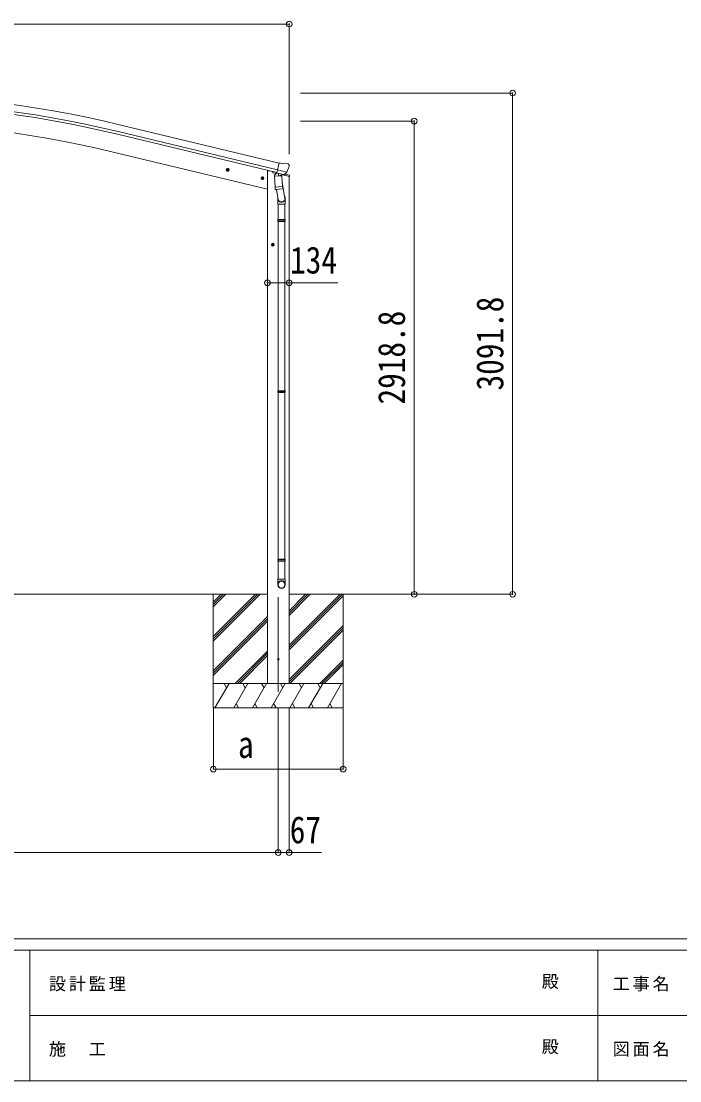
# Model space of a CAD drawing. Units: millimetres at full size. Extents: x -9783 to 9892, y -6828 to 6752.
# Drawn here: x -4022 to 36, y -6828 to -292 of the extents above; entities that cross this region are included whole.
import ezdxf
from ezdxf.enums import TextEntityAlignment as Align

# ---------------------------------------------------------------- set-up
doc = ezdxf.new("R2010")
doc.units = ezdxf.units.MM
doc.header["$LTSCALE"] = 35
doc.header["$PDMODE"] = 32
doc.header["$PDSIZE"] = 35
for name, color, linetype, lineweight in [('0-0_0', 7, 'Continuous', 9), ('0-1_本体', 4, 'Continuous', 9), ('0-2_部品', 7, 'Continuous', 9), ('0-8_PARTS2', 2, 'Continuous', 9), ('0-A_寸法', 6, 'Continuous', 9), ('F-0_240', 7, 'Continuous', 9)]:
    doc.layers.add(name, color=color, linetype=linetype, lineweight=lineweight)
doc.styles.add('ＭＳ ゴシック', font='')
doc.styles.get('ＭＳ ゴシック').set_extended_font_data('MS Gothic')

msp = doc.modelspace()

# ---------------------------------------------------------------- linework, layer by layer
at = {"layer": '0-0_0'}
for p, q in [((-7628.01, -3827.29), (-2505.19, -3827.29)), ((-2838.19, -3875.88), (-2789.59, -3827.28)), ((-2838.19, -3827.29), (-2838.19, -4527.29)), ((-2838.19, -4088.01), (-2577.46, -3827.29)), ((-2838.19, -4102.16), (-2563.32, -3827.29)), ((-2838.19, -4116.3), (-2549.18, -3827.29)), ((-2838.19, -3904.17), (-2761.31, -3827.29)), ((-2838.19, -3890.03), (-2775.45, -3827.29)), ((-2371.19, -3827.29), (-1950.03, -3827.29)), ((-2371.19, -4141.51), (-2056.96, -3827.29)), ((-2371.19, -4155.66), (-2042.82, -3827.29)), ((-2371.19, -3957.67), (-2240.81, -3827.29)), ((-2371.19, -3943.53), (-2254.95, -3827.29)), ((-2371.19, -3929.38), (-2269.09, -3827.29)), ((-2371.19, -4169.8), (-2038.19, -3836.8)), ((-2038.19, -3827.29), (-2038.19, -4527.29)), ((-2838.19, -4300.15), (-2505.19, -3967.15)), ((-2838.19, -4314.29), (-2505.19, -3981.29)), ((-2838.19, -4328.43), (-2505.19, -3995.43)), ((-2371.19, -4353.65), (-2038.19, -4020.65)), ((-2371.19, -4367.79), (-2038.19, -4034.79)), ((-2366.55, -4377.29), (-2038.19, -4048.93)), ((-2703.2, -4377.29), (-2505.19, -4179.28)), ((-2689.06, -4377.29), (-2505.19, -4193.42)), ((-2674.91, -4377.29), (-2505.19, -4207.56)), ((-2182.7, -4377.29), (-2038.19, -4232.78)), ((-2168.56, -4377.29), (-2038.19, -4246.92)), ((-2154.41, -4377.29), (-2038.19, -4261.06)), ((-2038.19, -4377.29), (-2838.19, -4377.29)), ((-2827.9, -4527.29), (-2741.3, -4377.29)), ((-2756.3, -4403.27), (-2771.3, -4377.29)), ((-2712.43, -4527.29), (-2625.83, -4377.29)), ((-2640.83, -4403.27), (-2655.83, -4377.29)), ((-2596.96, -4527.29), (-2510.36, -4377.29)), ((-2525.36, -4403.27), (-2540.36, -4377.29)), ((-2505.19, -4377.29), (-2371.19, -4377.29)), ((-2481.49, -4527.29), (-2394.89, -4377.29)), ((-2409.89, -4403.27), (-2424.89, -4377.29)), ((-2366.02, -4527.29), (-2279.42, -4377.29)), ((-2294.42, -4403.27), (-2309.42, -4377.29)), ((-2250.55, -4527.29), (-2163.95, -4377.29)), ((-2193.95, -4377.29), (-2178.95, -4403.27)), ((-2135.08, -4527.29), (-2048.48, -4377.29)), ((-2697.43, -4501.31), (-2682.43, -4527.29)), ((-2581.96, -4501.31), (-2566.96, -4527.29)), ((-2466.49, -4501.31), (-2451.49, -4527.29)), ((-2351.02, -4501.31), (-2336.02, -4527.29)), ((-2235.55, -4501.31), (-2220.55, -4527.29)), ((-2120.08, -4501.31), (-2105.08, -4527.29)), ((-2838.19, -4527.29), (-2038.19, -4527.29))]:
    msp.add_line(p, q, dxfattribs=at)
at = {"layer": '0-1_本体'}
for p, q in [((-3425.32, -972.89), (-2442.07, -1208.95)), ((-3415.24, -930.91), (-2432, -1166.97)), ((-3429.25, -989.25), (-2446, -1225.31)), ((-2504.79, -1327.41), (-3455.63, -1099.13)), ((-2504.79, -1214.29), (-2491.92, -1214.29)), ((-2504.79, -1214.29), (-2504.79, -4377.29)), ((-2370.79, -1250.57), (-2370.79, -4377.29))]:
    msp.add_line(p, q, dxfattribs=at)
for radius in [7073, 7029.83, 7013, 6900]:
    msp.add_arc((-5066.4, -7808.48), radius, 76.5, 103.5, dxfattribs=at)
at = {"layer": '0-2_部品'}
for p, q in [((-2405.4, -1171.63), (-2431.34, -1165.4)), ((-2405.4, -1171.63), (-2392.14, -1168.93)), ((-2377.66, -1172.12), (-2390.85, -1168.95)), ((-2374.57, -1174.36), (-2370.71, -1180.66)), ((-2759.27, -1207.19), (-2739.82, -1211.86)), ((-2751.68, -1202.33), (-2756.84, -1207.77)), ((-2751.88, -1219.25), (-2747.21, -1199.8)), ((-2744.38, -1204.08), (-2751.68, -1202.33)), ((-2747.41, -1216.72), (-2742.25, -1211.28)), ((-2742.25, -1211.28), (-2744.38, -1204.08)), ((-2472.88, -1218.86), (-2472.88, -1222.12)), ((-2450.82, -1231.35), (-2469.04, -1226.98)), ((-2447.06, -1227.03), (-2460.37, -1242.35)), ((-2446.12, -1226.97), (-2447.06, -1227.03)), ((-2443.03, -1229.44), (-2444.56, -1229.07)), ((-2406.33, -1238.25), (-2443.03, -1229.44)), ((-2384.4, -1223.25), (-2441.91, -1209.44)), ((-2437.08, -1231.26), (-2436.06, -1245.87)), ((-2408.87, -1240.26), (-2434.69, -1246.7)), ((-2403.96, -1238.72), (-2411.48, -1236.92)), ((-2368.32, -1251.16), (-2411.25, -1240.85)), ((-2408.17, -1238.48), (-2408.12, -1239.22)), ((-2404.8, -1238.62), (-2406.33, -1238.25)), ((-2401.25, -1238.16), (-2384.88, -1223.66)), ((-2397.56, -1234.88), (-2370.62, -1241.35)), ((-2370.35, -1182.94), (-2370.62, -1184.09)), ((-2545.35, -1258.55), (-2525.9, -1263.22)), ((-2537.76, -1253.68), (-2542.92, -1259.13)), ((-2537.96, -1270.6), (-2533.29, -1251.16)), ((-2530.46, -1255.44), (-2537.76, -1253.68)), ((-2533.49, -1268.08), (-2528.33, -1262.63)), ((-2528.33, -1262.63), (-2530.46, -1255.44)), ((-2461.48, -1248.8), (-2415.79, -1245.61)), ((-2456.8, -1315.64), (-2461.48, -1248.8)), ((-2460.37, -1242.35), (-2459.93, -1248.69)), ((-2417.56, -1242.43), (-2417.33, -1245.71)), ((-2415.79, -1245.61), (-2411.11, -1312.44)), ((-2412.85, -1287.68), (-2396.93, -1383.85)), ((-2368.32, -1244.27), (-2368.32, -1251.16)), ((-2456.8, -1315.64), (-2411.11, -1312.44)), ((-2456.79, -1315.64), (-2455.9, -1328.33)), ((-2412.1, -1327.05), (-2453.8, -1329.96)), ((-2448.37, -1329.58), (-2437.64, -1393.17)), ((-2410.26, -1324.91), (-2411.13, -1312.44)), ((-2410.65, -1326.27), (-2410.65, -1326.27)), ((-2440.78, -1386.35), (-2440.78, -1421.01)), ((-2440.78, -1421.01), (-2394.78, -1421.01)), ((-2438.78, -1421.01), (-2438.78, -1515.01)), ((-2396.78, -1421.01), (-2396.78, -1515.01)), ((-2394.78, -1421.01), (-2394.78, -1386.66)), ((-2440.78, -1517.01), (-2439.78, -1515.01)), ((-2440.78, -1517.01), (-2394.78, -1517.01)), ((-2440.78, -1517.01), (-2440.78, -1525.01)), ((-2440.78, -1525.01), (-2394.78, -1525.01)), ((-2440.78, -1525.01), (-2439.78, -1527.01)), ((-2439.78, -1515.01), (-2395.78, -1515.01)), ((-2439.78, -1527.01), (-2395.78, -1527.01)), ((-2438.78, -1527.01), (-2438.78, -2571.35)), ((-2396.78, -1527.01), (-2396.78, -2571.35)), ((-2394.78, -1517.01), (-2395.78, -1515.01)), ((-2480.99, -1670.88), (-2460.99, -1670.88)), ((-2474.74, -1664.38), (-2478.5, -1670.88)), ((-2467.24, -1664.38), (-2474.74, -1664.38)), ((-2470.99, -1680.88), (-2470.99, -1660.88)), ((-2463.49, -1670.88), (-2467.24, -1664.38)), ((-2467.24, -1677.38), (-2463.49, -1670.88)), ((-2440.78, -2573.35), (-2439.78, -2571.35)), ((-2440.78, -2573.35), (-2394.78, -2573.35)), ((-2440.78, -2573.35), (-2440.78, -2581.35)), ((-2440.78, -2581.35), (-2394.78, -2581.35)), ((-2440.78, -2581.35), (-2439.78, -2583.35)), ((-2439.78, -2571.35), (-2395.78, -2571.35)), ((-2439.78, -2583.35), (-2395.78, -2583.35)), ((-2438.78, -2583.35), (-2438.78, -3611.38)), ((-2396.78, -2583.35), (-2396.78, -3611.38)), ((-2394.78, -2573.35), (-2395.78, -2571.35)), ((-2440.78, -3613.38), (-2439.78, -3611.38)), ((-2440.78, -3613.38), (-2394.78, -3613.38)), ((-2440.78, -3613.38), (-2440.78, -3621.38)), ((-2440.78, -3621.38), (-2394.78, -3621.38)), ((-2440.78, -3621.38), (-2439.78, -3623.38)), ((-2439.78, -3611.38), (-2395.78, -3611.38)), ((-2439.78, -3623.38), (-2395.78, -3623.38)), ((-2438.78, -3623.38), (-2438.78, -3733.38)), ((-2396.78, -3623.38), (-2396.78, -3733.38)), ((-2394.78, -3613.38), (-2395.78, -3611.38)), ((-2440.78, -3767.53), (-2440.78, -3733.38)), ((-2440.78, -3733.38), (-2394.78, -3733.38)), ((-2394.78, -3767.53), (-2394.78, -3733.38))]:
    msp.add_line(p, q, dxfattribs=at)
for points in [[(-2436.76, -1230.85), (-2446.49, -1228.51), (-2431.34, -1165.4)], [(-2756.84, -1207.77), (-2754.71, -1214.97), (-2747.41, -1216.72)], [(-2436.76, -1230.85), (-2436.53, -1231), (-2411.76, -1236.95), (-2411.48, -1236.92)], [(-2384.13, -1222.67), (-2384.72, -1223.51), (-2384.88, -1223.66)], [(-2542.92, -1259.13), (-2540.79, -1266.33), (-2533.49, -1268.08)], [(-2394.78, -1517.01), (-2394.78, -1525.01), (-2395.78, -1527.01)], [(-2478.5, -1670.88), (-2474.74, -1677.38), (-2467.24, -1677.38)], [(-2394.78, -2573.35), (-2394.78, -2581.35), (-2395.78, -2583.35)], [(-2394.78, -3613.38), (-2394.78, -3621.38), (-2395.78, -3623.38)]]:
    msp.add_lwpolyline(points, dxfattribs=at)
for centre, radius in [((-2749.55, -1209.52), 8.5), ((-2749.55, -1209.52), 7.7), ((-2749.55, -1209.52), 6.5), ((-2535.62, -1260.88), 8.5), ((-2535.62, -1260.88), 7.7), ((-2535.62, -1260.88), 6.5), ((-2470.99, -1670.88), 8.5), ((-2470.99, -1670.88), 7.7), ((-2470.99, -1670.88), 6.5)]:
    msp.add_circle(centre, radius, dxfattribs=at)
at = {"layer": '0-2_部品', "color": 4}
msp.add_circle((-2437.79, -4227.29), 5, dxfattribs=at)
at = {"layer": '0-2_部品'}
for centre, radius, start, end in [((-2391.55, -1171.87), 3, 76.5, 101.5), ((-2378.83, -1176.98), 5, 31.5, 76.5), ((-2467.88, -1222.12), 5, 180, 256.5), ((-2444.45, -1228.59), 0.5, 221.23754, 256.5), ((-2437.68, -1231.34), 0.604, 7.79405, 79.40158), ((-2409.11, -1239.29), 1, 284, 4), ((-2407.67, -1238.44), 0.5, 76.5, 184), ((-2404.68, -1238.13), 0.5, 256.5, 291.76246), ((-2567.43, -1136.84), 202.4, 334.90875, 346.5), ((-2371.32, -1244.27), 3, 0, 76.5), ((-2435.04, -1245.73), 1.03, 188.03431, 289.96103), ((-2453.94, -1327.97), 2, 190.53157, 274), ((-2412.24, -1325.05), 2, 274, 322.59038), ((-2412.2, -1325.08), 1.95, 322.52234, 4.95983), ((-2424.78, -1386.66), 30, 0, 2.54858)]:
    msp.add_arc(centre, radius, start, end, dxfattribs=at)
for centre, major_axis, ratio, start_param, end_param in [((-2403.27, -1235.8), (0.73, -2.92), 0.997631, 5.8041905, 5.8929484), ((-2403.3, -1235.67), (-2.63, 3.16), 0.650902, 2.1145521, 2.1873627), ((-2403.24, -1235.9), (0.73, -2.92), 0.997631, 5.965759, 6.7621801), ((-2373.27, -1182.23), (1.57, -2.57), 0.99628, 0.7835347, 1.5707963), ((-2417.78, -1386.35), (-23, 0), 0.996195, 6.0000678, 10.0103449), ((-2417.78, -1386.35), (-21, 0), 0.996195, 0.3319459, 3.3482706), ((-2417.78, -3765.78), (23, 0), 0.996195, 6.2831853, 9.424778), ((-2417.78, -3767.53), (23, 0), 0.996195, 6.2831853, 9.424778), ((-2417.78, -3767.53), (0, -23.43), 0.981806, 4.712389, 7.8539816)]:
    msp.add_ellipse(centre, major_axis=major_axis, ratio=ratio, start_param=start_param, end_param=end_param, dxfattribs=at)
msp.add_ellipse((-2417.78, -3767.53), major_axis=(-21, 0), ratio=0.996195, dxfattribs=at)
at = {"layer": '0-8_PARTS2', "color": 6}
msp.add_line((-7762.31, -309.76), (-2370.29, -309.76), dxfattribs=at)
at = {"layer": '0-8_PARTS2'}
msp.add_line((-2437.79, -4428.22), (-2437.79, -3844.28), dxfattribs=at)
at = {"layer": '0-A_寸法'}
for p, q in [((-2370.29, -309.76), (-2370.29, -1112.09)), ((-993.71, -735.48), (-2300.14, -735.48)), ((-993.71, -3827.29), (-993.71, -735.48)), ((-1599.69, -908.48), (-2300.14, -908.48)), ((-1599.69, -3827.29), (-1599.69, -908.48)), ((-2504.79, -1906.04), (-2370.79, -1906.04)), ((-2370.79, -1906.04), (-2070.79, -1906.04)), ((-1599.69, -3827.29), (-1993.93, -3827.29)), ((-993.71, -3827.29), (-1599.69, -3827.29)), ((-2837.79, -4905.19), (-2837.79, -4530.78)), ((-2437.79, -5420.18), (-2437.79, -4530.78)), ((-2370.79, -5420.18), (-2370.79, -4530.78)), ((-2037.79, -4905.19), (-2037.79, -4530.78)), ((-2037.79, -4905.19), (-2837.79, -4905.19)), ((-7694.81, -5420.18), (-2437.79, -5420.18)), ((-2437.79, -5420.18), (-2370.79, -5420.18)), ((-2370.79, -5420.18), (-2170.79, -5420.18))]:
    msp.add_line(p, q, dxfattribs=at)
for p in [(-2370.29, -309.76), (-993.71, -735.48), (-1599.69, -908.48), (-2504.79, -1906.04), (-2370.79, -1906.04), (-1599.69, -3827.29), (-993.71, -3827.29), (-2837.79, -4905.19), (-2037.79, -4905.19), (-2437.79, -5420.18), (-2370.79, -5420.18)]:
    msp.add_point(p, dxfattribs=at)
at = {"layer": 'F-0_240', "color": 5}
for p, q in [((-9783.03, -5953.1), (9396.97, -5953.1)), ((-9783.03, -6023.1), (6285.75, -6023.1)), ((-3969.25, -6023.1), (-3969.25, -6828.1)), ((-469.25, -6023.1), (-469.25, -6828.1)), ((-3969.25, -6425.6), (3205.75, -6425.6)), ((-9783.03, -6828.1), (9396.97, -6828.1))]:
    msp.add_line(p, q, dxfattribs=at)

# ---------------------------------------------------------------- texts
at = {"layer": '0-A_寸法', "color": 7, "style": 'ＭＳ ゴシック', "width": 0.85}
for s, p in [('134', (-2365.17, -1899.04)), ('a', (-2685.92, -4886.19)), ('67', (-2367.04, -5413.18))]:
    msp.add_text(s, height=166.8, dxfattribs=at).set_placement(p, align=Align.BOTTOM_LEFT)
for s, p in [('3091.8', (-1000.71, -2570.14)), ('2918.8', (-1606.69, -2656.64))]:
    msp.add_text(s, height=166.8, rotation=90, dxfattribs=at).set_placement(p, align=Align.BOTTOM_LEFT)
at = {"layer": 'F-0_240', "style": 'ＭＳ ゴシック'}
for p in [(-814.24, -6276.85), (-814.24, -6679.35)]:
    msp.add_text('殿', height=76.98, dxfattribs=at).set_placement(p, align=Align.BOTTOM_LEFT)
at = {"layer": 'F-0_240', "char_height": 76.98, "attachment_point": 7, "style": 'ＭＳ ゴシック'}
for s, insert in [('\\T1.17;設計監理', (-3851.04, -6276.85)), ('\\T1.17;工事名', (-376.96, -6276.85)), ('\\T1.17;施\u3000工', (-3851.04, -6679.35)), ('\\T1.17;図面名', (-376.96, -6679.35))]:
    msp.add_mtext(s, dxfattribs=dict(at, insert=insert))

doc.saveas('drawing.dxf')
